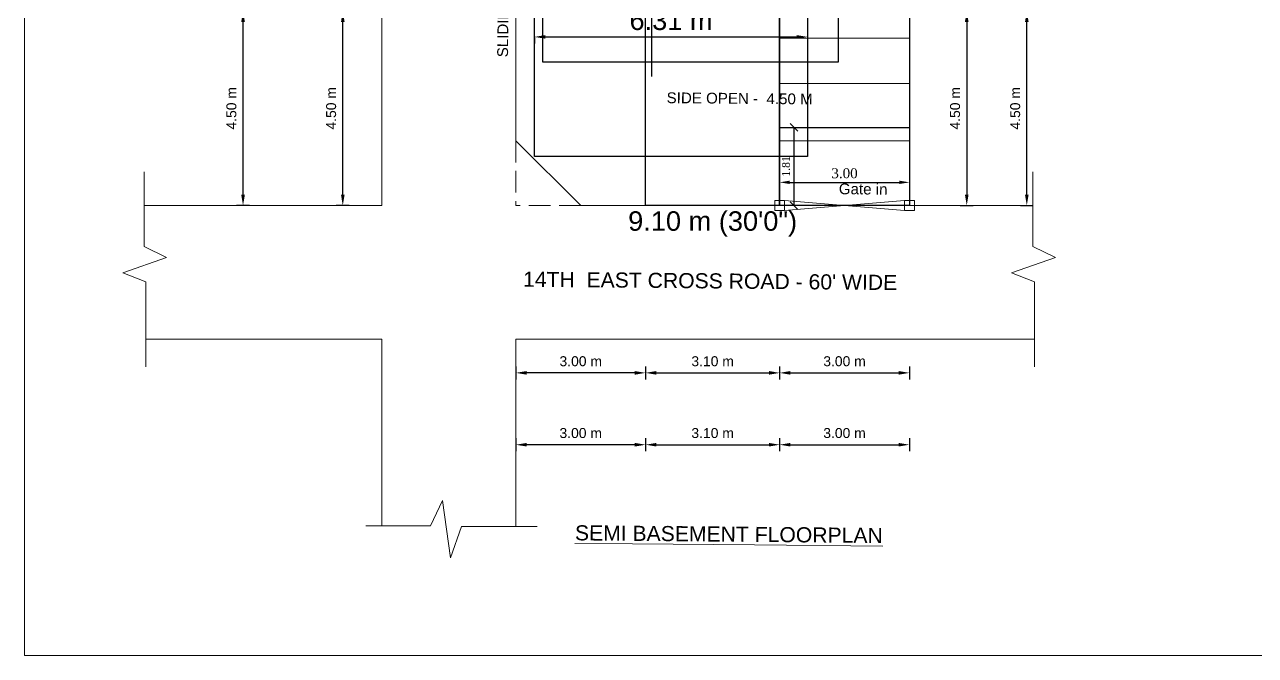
# Model space of a CAD drawing. Header units: metres. Extents: x -478 to 9074, y -2171 to 1762.
# Drawn here: x 8976.68 to 9005.14, y 36.8 to 51.4 of the extents above; entities that cross this region are included whole.
import ezdxf

# ---------------------------------------------------------------- set-up
doc = ezdxf.new("R2010")
doc.units = ezdxf.units.M
doc.header["$MEASUREMENT"] = 0
doc.linetypes.add('CABLIN', pattern=[0.35, 0.25, -0.1])
doc.layers.add('BLK_1_FLR_-1_BLT_UP_AREA', color=1, linetype='Continuous', plot=False)
doc.layers.add('BLK_1_FLR_-1_BLT_UP_AREA_DEDUCT', color=1, linetype='Continuous', plot=False)
doc.layers.add('BLK_1_FLR_-1_VEHICLE_RAMP_2', color=1, linetype='Continuous', lineweight=0)
doc.layers.add('DRIVE_WAY', color=7, linetype='Continuous', lineweight=0)
for name, color, linetype in [('BLK_1_LVL_-1_BSMNT_SIDE_SETBACK2', 102, 'Continuous'), ('MAIN_GATE', 57, 'Continuous'), ('PER_AISLE_WIDTH', 7, 'Continuous'), ('PLOT_BOUNDARY', 70, 'Continuous')]:
    doc.layers.add(name, color=color, linetype=linetype)
doc.styles.add('S', font='swiss.ttf')
doc.styles.get("Standard").update_dxf_attribs({"font": 'times.ttf'})
doc.dimstyles.new('METRIC', dxfattribs={"dimtxt": 0.45, "dimasz": 0.25, "dimexe": 0.15, "dimexo": 0.15, "dimgap": 0.15, "dimtad": 1, "dimzin": 0, "dimdsep": 46, "dimtxsty": 'S', "dimcen": 0, "dimclrd": 1, "dimclre": 1, "dimclrt": 5, "dimadec": 0, "dimazin": 2, "dimtfac": 1, "dimtix": 1, "dimtofl": 0, "dimtmove": 1, "dimatfit": 0, "dimfxl": 0, "dimtolj": 1, "dimtzin": 0, "dimarcsym": 0})
doc.dimstyles.new('STANDARD$0', dxfattribs={"dimscale": 0, "dimtxt": 9, "dimasz": 2, "dimexe": 2, "dimexo": 1, "dimgap": 0.5, "dimtad": 1, "dimdec": 1, "dimzin": 0, "dimdsep": 46, "dimlunit": 4, "dimtxsty": 'Standard', "dimblk1": 'ARCHTICK', "dimblk2": 'ARCHTICK', "dimsah": 1, "dimcen": 0, "dimdle": 1.5, "dimclrd": 1, "dimclre": 1, "dimclrt": 4, "dimadec": 0, "dimazin": 0, "dimtfac": 0.3, "dimtdec": 1, "dimtix": 1, "dimtmove": 0, "dimatfit": 3, "dimldrblk": 'ARCHTICK', "dimfxl": 0, "dimfrac": 2, "dimtolj": 1, "dimtzin": 0, "dimarcsym": 0})

# ---------------------------------------------------------------- blocks, each defined once
blk = doc.blocks.new('*D137')
at = {"lineweight": -2}
for p, q in [((8988.039, 43.49), (8988.039, 43.19)), ((8990.789, 43.34), (8988.289, 43.34)), ((8991.039, 43.49), (8991.039, 43.19))]:
    blk.add_line(p, q, dxfattribs=at)
for points in [[(8988.289, 43.382), (8988.289, 43.298), (8988.039, 43.34)], [(8990.789, 43.382), (8990.789, 43.298), (8991.039, 43.34)]]:
    blk.add_solid(points)
at = {"layer": 'Defpoints', "color": 0}
for p in [(8988.039, 52.159), (8991.039, 52.159), (8988.039, 43.34)]:
    blk.add_point(p, dxfattribs=at)
at = {"color": 0, "insert": (8989.539, 43.608), "char_height": 0.23, "attachment_point": 5, "style": 'S'}
blk.add_mtext('\\A1;3.00 m', dxfattribs=at)
blk = doc.blocks.new('*D138')
at = {"lineweight": -2}
for p, q in [((8991.039, 43.49), (8991.039, 43.19)), ((8991.289, 43.34), (8993.889, 43.34)), ((8994.139, 43.49), (8994.139, 43.19))]:
    blk.add_line(p, q, dxfattribs=at)
for points in [[(8991.289, 43.382), (8991.289, 43.298), (8991.039, 43.34)], [(8993.889, 43.382), (8993.889, 43.298), (8994.139, 43.34)]]:
    blk.add_solid(points)
at = {"layer": 'Defpoints', "color": 0}
for p in [(8991.039, 52.159), (8994.139, 52.159), (8994.139, 43.34)]:
    blk.add_point(p, dxfattribs=at)
at = {"color": 0, "insert": (8992.589, 43.608), "char_height": 0.23, "attachment_point": 5, "style": 'S'}
blk.add_mtext('\\A1;3.10 m', dxfattribs=at)
blk = doc.blocks.new('*D139')
at = {"lineweight": -2}
for p, q in [((8994.139, 43.49), (8994.139, 43.19)), ((8994.389, 43.34), (8996.889, 43.34)), ((8997.139, 43.49), (8997.139, 43.19))]:
    blk.add_line(p, q, dxfattribs=at)
for points in [[(8994.389, 43.382), (8994.389, 43.298), (8994.139, 43.34)], [(8996.889, 43.382), (8996.889, 43.298), (8997.139, 43.34)]]:
    blk.add_solid(points)
at = {"layer": 'Defpoints', "color": 0}
for p in [(8994.139, 52.159), (8997.139, 52.159), (8997.139, 43.34)]:
    blk.add_point(p, dxfattribs=at)
at = {"color": 0, "insert": (8995.639, 43.608), "char_height": 0.23, "attachment_point": 5, "style": 'S'}
blk.add_mtext('\\A1;3.00 m', dxfattribs=at)
blk = doc.blocks.new('*D140')
at = {"lineweight": -2}
for p, q in [((8984.187, 51.711), (8983.887, 51.711)), ((8984.037, 47.461), (8984.037, 51.461)), ((8984.187, 47.211), (8983.887, 47.211))]:
    blk.add_line(p, q, dxfattribs=at)
for points in [[(8983.996, 51.461), (8984.079, 51.461), (8984.037, 51.711)], [(8983.996, 47.461), (8984.079, 47.461), (8984.037, 47.211)]]:
    blk.add_solid(points)
at = {"layer": 'Defpoints', "color": 0}
for p in [(8984.037, 51.711), (8991.797, 51.711), (8991.797, 47.211)]:
    blk.add_point(p, dxfattribs=at)
at = {"color": 0, "insert": (8983.769, 49.461), "char_height": 0.23, "attachment_point": 5, "rotation": 90, "style": 'S'}
blk.add_mtext('\\A1;4.50 m', dxfattribs=at)
blk = doc.blocks.new('*D148')
at = {"lineweight": -2}
for p, q in [((8988.039, 41.827), (8988.039, 41.527)), ((8990.789, 41.677), (8988.289, 41.677)), ((8991.039, 41.827), (8991.039, 41.527))]:
    blk.add_line(p, q, dxfattribs=at)
for points in [[(8988.289, 41.719), (8988.289, 41.636), (8988.039, 41.677)], [(8990.789, 41.719), (8990.789, 41.636), (8991.039, 41.677)]]:
    blk.add_solid(points)
at = {"layer": 'Defpoints', "color": 0}
for p in [(8988.039, 50.496), (8991.039, 50.496), (8988.039, 41.677)]:
    blk.add_point(p, dxfattribs=at)
at = {"color": 0, "insert": (8989.539, 41.946), "char_height": 0.23, "attachment_point": 5, "style": 'S'}
blk.add_mtext('\\A1;3.00 m', dxfattribs=at)
blk = doc.blocks.new('*D149')
at = {"lineweight": -2}
for p, q in [((8991.039, 41.827), (8991.039, 41.527)), ((8991.289, 41.677), (8993.889, 41.677)), ((8994.139, 41.827), (8994.139, 41.527))]:
    blk.add_line(p, q, dxfattribs=at)
for points in [[(8991.289, 41.719), (8991.289, 41.636), (8991.039, 41.677)], [(8993.889, 41.719), (8993.889, 41.636), (8994.139, 41.677)]]:
    blk.add_solid(points)
at = {"layer": 'Defpoints', "color": 0}
for p in [(8991.039, 50.496), (8994.139, 50.496), (8994.139, 41.677)]:
    blk.add_point(p, dxfattribs=at)
at = {"color": 0, "insert": (8992.589, 41.946), "char_height": 0.23, "attachment_point": 5, "style": 'S'}
blk.add_mtext('\\A1;3.10 m', dxfattribs=at)
blk = doc.blocks.new('*D150')
at = {"lineweight": -2}
for p, q in [((8994.139, 41.827), (8994.139, 41.527)), ((8994.389, 41.677), (8996.889, 41.677)), ((8997.139, 41.827), (8997.139, 41.527))]:
    blk.add_line(p, q, dxfattribs=at)
for points in [[(8994.389, 41.719), (8994.389, 41.636), (8994.139, 41.677)], [(8996.889, 41.719), (8996.889, 41.636), (8997.139, 41.677)]]:
    blk.add_solid(points)
at = {"layer": 'Defpoints', "color": 0}
for p in [(8994.139, 50.496), (8997.139, 50.496), (8997.139, 41.677)]:
    blk.add_point(p, dxfattribs=at)
at = {"color": 0, "insert": (8995.639, 41.946), "char_height": 0.23, "attachment_point": 5, "style": 'S'}
blk.add_mtext('\\A1;3.00 m', dxfattribs=at)
blk = doc.blocks.new('*D151')
at = {"lineweight": -2}
for p, q in [((8981.881, 51.711), (8981.581, 51.711)), ((8981.731, 47.461), (8981.731, 51.461)), ((8981.881, 47.211), (8981.581, 47.211))]:
    blk.add_line(p, q, dxfattribs=at)
for points in [[(8981.689, 51.461), (8981.773, 51.461), (8981.731, 51.711)], [(8981.689, 47.461), (8981.773, 47.461), (8981.731, 47.211)]]:
    blk.add_solid(points)
at = {"layer": 'Defpoints', "color": 0}
for p in [(8981.731, 51.711), (8991.976, 51.711), (8991.976, 47.211)]:
    blk.add_point(p, dxfattribs=at)
at = {"color": 0, "insert": (8981.463, 49.461), "char_height": 0.23, "attachment_point": 5, "rotation": 90, "style": 'S'}
blk.add_mtext('\\A1;4.50 m', dxfattribs=at)
blk = doc.blocks.new('*D164')
at = {"lineweight": -2}
for p, q in [((8998.315, 51.711), (8998.615, 51.711)), ((8998.465, 51.461), (8998.465, 47.461)), ((8998.315, 47.211), (8998.615, 47.211))]:
    blk.add_line(p, q, dxfattribs=at)
for points in [[(8998.423, 51.461), (8998.506, 51.461), (8998.465, 51.711)], [(8998.423, 47.461), (8998.506, 47.461), (8998.465, 47.211)]]:
    blk.add_solid(points)
at = {"layer": 'Defpoints', "color": 0}
for p in [(8993.668, 51.711), (8993.494, 47.211), (8998.465, 47.211)]:
    blk.add_point(p, dxfattribs=at)
at = {"color": 0, "insert": (8998.196, 49.461), "char_height": 0.23, "attachment_point": 5, "rotation": 90, "style": 'S'}
blk.add_mtext('\\A1;4.50 m', dxfattribs=at)
blk = doc.blocks.new('*D165')
at = {"lineweight": -2}
for p, q in [((8999.704, 51.711), (9000.004, 51.711)), ((8999.854, 47.461), (8999.854, 51.461)), ((8999.704, 47.211), (9000.004, 47.211))]:
    blk.add_line(p, q, dxfattribs=at)
for points in [[(8999.812, 51.461), (8999.895, 51.461), (8999.854, 51.711)], [(8999.812, 47.461), (8999.895, 47.461), (8999.854, 47.211)]]:
    blk.add_solid(points)
at = {"layer": 'Defpoints', "color": 0}
for p in [(8993.206, 51.711), (8999.854, 51.711), (8993.206, 47.211)]:
    blk.add_point(p, dxfattribs=at)
at = {"color": 0, "insert": (8999.586, 49.461), "char_height": 0.23, "attachment_point": 5, "rotation": 90, "style": 'S'}
blk.add_mtext('\\A1;4.50 m', dxfattribs=at)
blk = doc.blocks.new('*D231')
at = {"layer": 'Defpoints', "color": 0}
for p in [(8994.139, 48.116), (8997.139, 48.116), (8997.139, 47.748)]:
    blk.add_point(p, dxfattribs=at)
at = {"layer": 'MAIN_GATE', "color": 0, "lineweight": -2}
for p, q in [((8994.139, 47.886), (8994.139, 47.518)), ((8997.139, 47.886), (8997.139, 47.518)), ((8994.369, 47.748), (8996.909, 47.748))]:
    blk.add_line(p, q, dxfattribs=at)
at = {"layer": 'MAIN_GATE', "color": 0}
for points in [[(8994.369, 47.787), (8994.369, 47.71), (8994.139, 47.748)], [(8996.909, 47.787), (8996.909, 47.71), (8997.139, 47.748)]]:
    blk.add_solid(points, dxfattribs=at)
at = {"layer": 'MAIN_GATE', "color": 0, "insert": (8995.639, 47.956), "char_height": 0.23, "attachment_point": 5}
blk.add_mtext('\\A1;3.00', dxfattribs=at)
blk = doc.blocks.new('_Oblique')
at = {"color": 0, "linetype": 'ByBlock', "lineweight": -2}
blk.add_line((-0.5, -0.5), (0.5, 0.5), dxfattribs=at)
blk = doc.blocks.new('*D232')
at = {"layer": 'Defpoints', "color": 0}
for p in [(8994.139, 49.021), (8994.139, 47.211), (8994.469, 47.211)]:
    blk.add_point(p, dxfattribs=at)
at = {"layer": 'MAIN_GATE', "color": 0, "lineweight": -2}
blk.add_line((8994.469, 49.021), (8994.469, 47.211), dxfattribs=at)
at = {"layer": 'MAIN_GATE', "color": 0, "lineweight": -2, "xscale": 0.18, "yscale": 0.18, "zscale": 0.18}
for p, rotation in [((8994.469, 49.021), 90), ((8994.469, 47.211), 270)]:
    blk.add_blockref('_Oblique', p, dxfattribs=dict(at, rotation=rotation))
at = {"layer": 'MAIN_GATE', "color": 0, "insert": (8994.287, 48.116), "char_height": 0.18, "attachment_point": 5, "rotation": 90}
blk.add_mtext('\\A1;1.81', dxfattribs=at)
blk = doc.blocks.new('*D2056')
at = {"layer": 'Defpoints', "color": 0}
for p in [(8988.472, 51.179), (8994.782, 51.179), (8994.782, 51.113)]:
    blk.add_point(p, dxfattribs=at)
at = {"layer": 'PER_AISLE_WIDTH', "color": 1, "lineweight": -2}
for p, q in [((8988.472, 51.113), (8988.472, 50.963)), ((8988.722, 51.113), (8994.532, 51.113)), ((8994.782, 51.113), (8994.782, 50.963))]:
    blk.add_line(p, q, dxfattribs=at)
at = {"layer": 'PER_AISLE_WIDTH', "color": 1}
for points in [[(8988.722, 51.155), (8988.722, 51.072), (8988.472, 51.113)], [(8994.532, 51.155), (8994.532, 51.072), (8994.782, 51.113)]]:
    blk.add_solid(points, dxfattribs=at)
at = {"layer": 'PER_AISLE_WIDTH', "color": 5, "insert": (8991.627, 51.495), "char_height": 0.45, "attachment_point": 5, "style": 'S'}
blk.add_mtext('\\A1;6.31 m', dxfattribs=at)

msp = doc.modelspace()

# ---------------------------------------------------------------- linework, layer by layer
at = {"lineweight": 20}
for p, q in [((8984.94185, 47.21098), (8984.94185, 74.95098)), ((8988.03888, 48.71098), (8988.03888, 74.95098)), ((8997.13888, 47.21098), (8997.13888, 74.95098)), ((8994.13888, 47.21098), (8994.13888, 71.95098)), ((8997.13888, 51.08519), (8994.13888, 51.08519)), ((8997.13888, 50.03149), (8994.13888, 50.03149)), ((8989.53888, 47.21098), (8988.03888, 48.71098)), ((8997.13888, 48.71098), (8994.13888, 48.71098)), ((8979.44103, 47.99083), (8979.44103, 46.26716)), ((8999.99004, 47.99083), (8999.99004, 46.26716)), ((8997.02388, 47.32598), (8994.25388, 47.09598)), ((8994.25388, 47.32598), (8997.02388, 47.09598)), ((8979.44103, 47.21098), (8984.94185, 47.21098)), ((8989.53888, 47.21098), (8997.13888, 47.21098)), ((8997.13888, 47.21098), (8999.99004, 47.21098)), ((8979.44103, 46.26716), (8979.96478, 46.01023)), ((8999.99004, 46.26716), (9000.5138, 46.01023)), ((8979.96478, 46.01023), (8978.95254, 45.65735)), ((9000.5138, 46.01023), (8999.50156, 45.65735)), ((8978.95254, 45.65735), (8979.48456, 45.44562)), ((8999.50156, 45.65735), (9000.03358, 45.44562)), ((8979.48456, 45.44562), (8979.48456, 43.48057)), ((9000.03358, 45.44562), (9000.03358, 43.48057)), ((8979.48456, 44.11619), (8984.94185, 44.11619)), ((8984.94185, 44.11619), (8984.94185, 39.79819)), ((8988.03888, 44.11619), (8997.13888, 44.11619)), ((8988.03888, 44.11619), (8988.03888, 39.78473)), ((8997.13888, 44.11619), (9000.03358, 44.11619)), ((8986.06452, 39.79819), (8986.34145, 40.38663)), ((8986.34145, 40.38663), (8986.52442, 39.06093)), ((8984.57017, 39.79819), (8986.06452, 39.79819)), ((8986.52442, 39.06093), (8986.78361, 39.78473)), ((8986.78361, 39.78473), (8988.52942, 39.78473))]:
    msp.add_line(p, q, dxfattribs=at)
msp.add_line((8991.17247, 54.37948), (8991.17247, 50.19661))
at = {"linetype": 'CABLIN', "lineweight": 20, "ltscale": 2}
for p, q in [((8988.03888, 48.71098), (8988.03888, 47.21098)), ((8988.03888, 47.21098), (8988.03888, 47.22686)), ((8989.53888, 47.21098), (8988.03888, 47.21098))]:
    msp.add_line(p, q, dxfattribs=at)
at = {"lineweight": 20}
for points in [[(8976.68046, 105.47402), (9052.57667, 105.47402), (9052.57667, 36.80279), (8976.68046, 36.80279)], [(8994.25388, 47.32598), (8994.02388, 47.32598), (8994.02388, 47.09598), (8994.25388, 47.09598)], [(8997.02388, 47.32598), (8997.25388, 47.32598), (8997.25388, 47.09598), (8997.02388, 47.09598)]]:
    msp.add_lwpolyline(points, close=True, dxfattribs=at)
at = {"layer": 'BLK_1_FLR_-1_BLT_UP_AREA', "color": 20}
msp.add_lwpolyline([(8991.03888, 71.95098), (8991.03888, 74.95098), (8997.13888, 74.95098), (8997.13888, 47.21098), (8994.13888, 47.21098), (8994.13888, 51.71098), (8991.03888, 51.71098), (8991.03888, 71.95098)], dxfattribs=at)
at = {"layer": 'BLK_1_FLR_-1_BLT_UP_AREA_DEDUCT', "color": 20}
msp.add_lwpolyline([(8988.66118, 73.77181), (8994.13888, 73.77181), (8995.49426, 68.51277), (8995.49426, 50.53001), (8988.66118, 50.53001)], close=True, dxfattribs=at)
at = {"layer": 'BLK_1_FLR_-1_VEHICLE_RAMP_2'}
msp.add_lwpolyline([(8994.13888, 47.21098), (8994.13888, 58.31098), (8997.13888, 58.31098), (8997.13888, 47.21098), (8994.13888, 47.21098)], dxfattribs=at)
at = {"layer": 'BLK_1_LVL_-1_BSMNT_SIDE_SETBACK2'}
msp.add_lwpolyline([(8991.03888, 51.71098), (8994.13888, 51.71098), (8994.13888, 47.21098), (8991.03888, 47.21098)], close=True, dxfattribs=at)
at = {"layer": 'DRIVE_WAY'}
msp.add_lwpolyline([(8988.47247, 54.37948), (8994.78165, 54.37948), (8994.78165, 48.34386), (8988.47247, 48.34386)], close=True, dxfattribs=at)
at = {"layer": 'MAIN_GATE', "color": 57}
msp.add_lwpolyline([(8994.13888, 49.02098), (8997.13888, 49.02098), (8997.13888, 47.21098), (8994.13888, 47.21098)], close=True, dxfattribs=at)
at = {"layer": 'PER_AISLE_WIDTH', "color": 5}
msp.add_lwpolyline([(8988.47247, 54.37948), (8994.78165, 54.37948), (8994.78165, 48.34386), (8988.47247, 48.34386)], close=True, dxfattribs=at)
at = {"layer": 'PLOT_BOUNDARY', "color": 70, "lineweight": 20}
msp.add_lwpolyline([(8988.0389, 74.95098), (8997.13888, 74.95098), (8997.13888, 47.21098), (8989.53888, 47.21098), (8988.0389, 48.71096)], close=True, dxfattribs=at)

# ---------------------------------------------------------------- texts
at = {"lineweight": 20, "width": 16.6117444, "attachment_point": 5, "style": 'S'}
for s, insert, char_height, rotation in [('\\A1;SLIDING GATE', (8987.74513, 51.86559), 0.25, 89.487108), ('\\A1;SIDE OPEN -  4.50 M', (8993.21403, 49.68885), 0.25, 359.487108), ('\\A1;Gate in', (8996.07023, 47.59237), 0.25, 359.487108), ("\\A1;14TH  EAST CROSS ROAD - 60' WIDE", (8992.53173, 45.46653), 0.35, 359.487108), ('\\A1;{\\LSEMI BASEMENT FLOORPLAN}', (8992.96471, 39.60586), 0.35, 359.487108)]:
    msp.add_mtext(s, dxfattribs=dict(at, insert=insert, char_height=char_height, rotation=rotation))
at = {"lineweight": 20, "insert": (8992.58888, 46.78526), "char_height": 0.45, "width": 15.7063209, "attachment_point": 5, "style": 'S'}
msp.add_mtext('\\A1;9.10 m (30\'0")', dxfattribs=at)

# ---------------------------------------------------------------- dimensions: what is measured, and where the dimension line sits
for base, p1, p2, picture, middle in [((8988.03888, 43.34016), (8991.03888, 52.15878), (8988.03888, 52.15878), '*D137', (8989.53888, 43.60836)), ((8994.13888, 43.34016), (8991.03888, 52.15878), (8994.13888, 52.15878), '*D138', (8992.58888, 43.60836)), ((8997.13888, 43.34016), (8994.13888, 52.15878), (8997.13888, 52.15878), '*D139', (8995.63888, 43.60836)), ((8988.03888, 41.67746), (8991.03888, 50.49608), (8988.03888, 50.49608), '*D148', (8989.53888, 41.94566)), ((8994.13888, 41.67746), (8991.03888, 50.49608), (8994.13888, 50.49608), '*D149', (8992.58888, 41.94566)), ((8997.13888, 41.67746), (8994.13888, 50.49608), (8997.13888, 50.49608), '*D150', (8995.63888, 41.94566))]:
    dim = msp.add_linear_dim(base=base, p1=p1, p2=p2, dimstyle='METRIC', override={"dimtxt": 0.23, "dimpost": ' m', "dimclrd": 256, "dimclre": 256, "dimclrt": 0})
    dim.commit()
    dim.dimension.update_dxf_attribs({"geometry": picture, "text_midpoint": middle})
for base, p1, p2, picture, middle in [((8981.73107, 51.71098), (8991.97591, 47.21098), (8991.97591, 51.71098), '*D151', (8981.46287, 49.46098)), ((8984.0372, 51.71098), (8991.79726, 47.21098), (8991.797, 51.71098), '*D140', (8983.769, 49.46098)), ((8999.85373, 51.71098), (8993.20614, 47.21098), (8993.20614, 51.71098), '*D165', (8999.58553, 49.46098)), ((8998.46451, 47.21098), (8993.66828, 51.71098), (8993.49367, 47.21098), '*D164', (8998.1963, 49.46098))]:
    dim = msp.add_linear_dim(base=base, p1=p1, p2=p2, angle=90, dimstyle='METRIC', override={"dimtxt": 0.23, "dimpost": ' m', "dimclrd": 256, "dimclre": 256, "dimclrt": 0})
    dim.commit()
    dim.dimension.update_dxf_attribs({"geometry": picture, "text_midpoint": middle})
at = {"layer": 'MAIN_GATE', "color": 1}
dim = msp.add_linear_dim(base=(8994.46898, 47.21098), p1=(8994.13888, 49.02098), p2=(8994.13888, 47.21098), angle=90, dimstyle='STANDARD$0', override={"dimscale": 1, "dimtxt": 0.18, "dimasz": 0.18, "dimexe": 0.18, "dimexo": 0.0625, "dimgap": 0.09, "dimtoh": 1, "dimdec": 2, "dimlunit": 2, "dimblk": 'Oblique', "dimsah": 0, "dimcen": 0.09, "dimdle": 0, "dimse1": 1, "dimse2": 1, "dimclrd": 0, "dimclre": 0, "dimclrt": 0, "dimtfac": 1, "dimtdec": 2, "dimtix": 0, "dimtofl": 0, "dimldrblk": 'Oblique', "dimfrac": 0}, dxfattribs=at)
dim.commit()
dim.dimension.update_dxf_attribs({"geometry": '*D232', "text_midpoint": (8994.28717, 48.11598)})
at = {"layer": 'MAIN_GATE', "color": 2}
dim = msp.add_linear_dim(base=(8997.13888, 47.74838), p1=(8994.13888, 48.11598), p2=(8997.13888, 48.11598), dimstyle='STANDARD$0', override={"dimscale": 1, "dimtxt": 0.23, "dimasz": 0.23, "dimexe": 0.23, "dimexo": 0.23, "dimgap": 0.09, "dimdec": 2, "dimlunit": 2, "dimsah": 0, "dimcen": 0.09, "dimdle": 0, "dimclrd": 0, "dimclre": 0, "dimclrt": 0, "dimtfac": 1, "dimtdec": 2, "dimtix": 0, "dimtofl": 0, "dimfxl": 0.23, "dimfxlon": 1, "dimfrac": 0}, dxfattribs=at)
dim.commit()
dim.dimension.update_dxf_attribs({"geometry": '*D231', "text_midpoint": (8995.63888, 47.9557)})
at = {"layer": 'PER_AISLE_WIDTH', "color": 5}
dim = msp.add_linear_dim(base=(8994.78165, 51.11328), p1=(8988.47247, 51.17858), p2=(8994.78165, 51.17858), dimstyle='METRIC', override={"dimpost": ' m', "dimfxl": 0.25}, dxfattribs=at)
dim.commit()
dim.dimension.update_dxf_attribs({"geometry": '*D2056', "text_midpoint": (8991.62706, 51.49455)})

doc.saveas('drawing.dxf')
